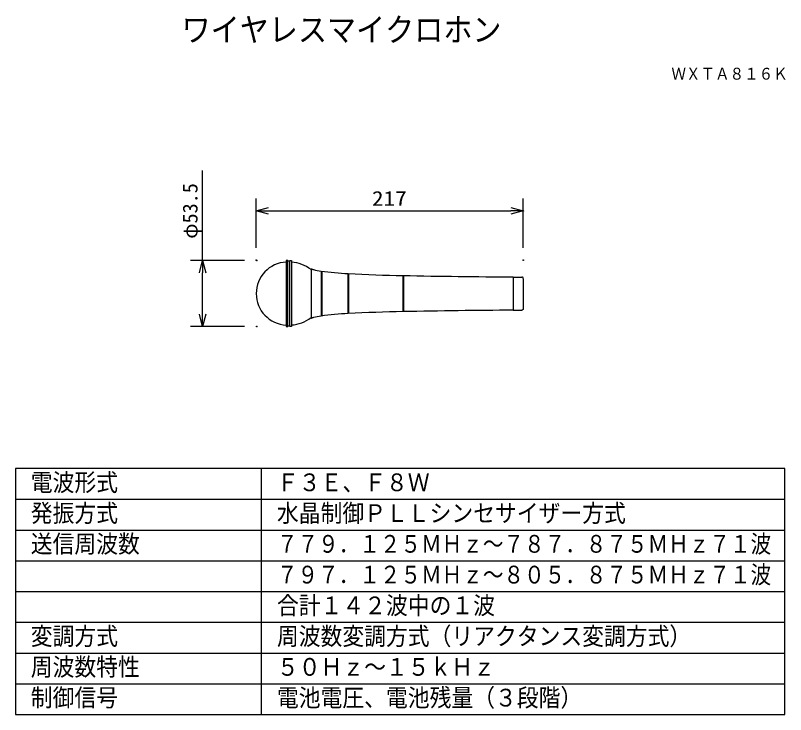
# Model space of a CAD drawing. Units: millimetres, scale not verified. Extents: x -63 to 63, y -56 to 57.
import ezdxf
from ezdxf.enums import TextEntityAlignment as Align

# ---------------------------------------------------------------- set-up
doc = ezdxf.new("R2010")
doc.units = ezdxf.units.MM
doc.header["$LTSCALE"] = 0.189787
doc.header["$PDMODE"] = 32
doc.header["$PDSIZE"] = 0.0949
for name, color, linetype in [('0-0_MOJI1', 2, 'Continuous'), ('0-1_TOUROKU', 1, 'Continuous'), ('0-2_GAIKEI', 7, 'Continuous'), ('0-3_WAKU', 1, 'Continuous'), ('0-4_DEFPOINTS', 7, 'Continuous')]:
    doc.layers.add(name, color=color, linetype=linetype)
doc.styles.add('ＭＳ ゴシック', font='')
doc.styles.get('ＭＳ ゴシック').set_extended_font_data('MS Gothic')

# ---------------------------------------------------------------- blocks, each defined once
blk = doc.blocks.new('_OPEN30')
at = {"layer": '0-3_WAKU', "color": 7}
blk.add_line((0, 0), (-1, 0), dxfattribs=at)
blk.add_lwpolyline([(-1, 0.26795), (0, 0), (-1, -0.26795)], dxfattribs=at)

msp = doc.modelspace()

# ---------------------------------------------------------------- linework, layer by layer
at = {"layer": '0-2_GAIKEI', "color": 3}
for p, q in [((-23.372, 19.5027), (-23.372, 27.5027)), ((20.0281, 19.5027), (20.0281, 27.5027)), ((-21.372, 25.5027), (18.0281, 25.5027))]:
    msp.add_line(p, q, dxfattribs=at)
at = {"layer": '0-2_GAIKEI', "color": 1}
for p, q in [((-18.5058, 17.4196), (-18.5058, 6.7196)), ((-18.253, 6.7196), (-18.2518, 17.4196)), ((-17.9095, 6.7196), (-17.9095, 17.4196)), ((-17.6564, 17.4196), (-17.6564, 6.7196)), ((-12.8116, 15.7245), (-12.8116, 8.4147)), ((-12.721, 15.7115), (-12.721, 8.4278)), ((-8.4646, 15.3139), (-8.4646, 8.826)), ((-8.3739, 15.309), (-8.3739, 8.8295)), ((0.4689, 15.0049), (0.4689, 9.1236)), ((0.5597, 15.0049), (0.5597, 9.1255)), ((18.4062, 14.7807), (18.4062, 9.3585))]:
    msp.add_line(p, q, dxfattribs=at)
at = {"layer": '0-2_GAIKEI'}
for p, q in [((-18.2518, 17.4196), (-18.5058, 17.4196)), ((-18.253, 17.3293), (-18.2518, 17.4196)), ((-17.9095, 17.3293), (-18.253, 17.3293)), ((-17.9095, 17.4196), (-17.6564, 17.4196)), ((-14.4669, 15.9556), (-14.4669, 8.1837)), ((18.4074, 14.7614), (19.7816, 14.7614)), ((19.782, 14.7614), (19.7816, 14.7614)), ((20.0281, 14.4592), (20.0281, 9.6445)), ((18.4074, 9.3779), (19.7816, 9.3779)), ((18.4074, 9.3779), (19.7816, 9.3779)), ((19.782, 9.3779), (19.7816, 9.3779)), ((-18.5058, 6.7196), (-18.253, 6.7196)), ((-18.253, 6.8099), (-17.9095, 6.8099)), ((-17.6564, 6.7196), (-17.9095, 6.7196))]:
    msp.add_line(p, q, dxfattribs=at)
for points in [[(20.0281, 14.4947), (20.0276, 14.5135), (20.0263, 14.5314), (20.0242, 14.5484), (20.0212, 14.5645), (20.0175, 14.5798), (20.0131, 14.5943), (20.0081, 14.608), (20.0025, 14.621), (19.9963, 14.6332), (19.9896, 14.6446), (19.9824, 14.6554), (19.9749, 14.6655), (19.9669, 14.6749), (19.9586, 14.6837), (19.9501, 14.6918), (19.9413, 14.6994), (19.9324, 14.7064), (19.9233, 14.7129), (19.9141, 14.7188), (19.9048, 14.7243), (19.8956, 14.7292), (19.8864, 14.7337), (19.8773, 14.7378), (19.8684, 14.7414), (19.8596, 14.7447), (19.851, 14.7475), (19.8428, 14.7501), (19.8348, 14.7523), (19.8273, 14.7542), (19.8201, 14.7558), (19.8134, 14.7572), (19.8072, 14.7583), (19.8016, 14.7592), (19.7966, 14.7599), (19.7922, 14.7604), (19.7885, 14.7608), (19.7855, 14.7611), (19.7834, 14.7613), (19.782, 14.7614)], [(20.0281, 9.6445), (20.0276, 9.6257), (20.0263, 9.6079), (20.0242, 9.5909), (20.0212, 9.5747), (20.0175, 9.5594), (20.0131, 9.5449), (20.0081, 9.5312), (20.0025, 9.5183), (19.9963, 9.5061), (19.9896, 9.4946), (19.9824, 9.4838), (19.9749, 9.4738), (19.9669, 9.4643), (19.9586, 9.4556), (19.9501, 9.4474), (19.9413, 9.4398), (19.9324, 9.4328), (19.9233, 9.4263), (19.9141, 9.4204), (19.9048, 9.415), (19.8956, 9.41), (19.8864, 9.4055), (19.8773, 9.4015), (19.8684, 9.3978), (19.8596, 9.3946), (19.851, 9.3917), (19.8428, 9.3892), (19.8348, 9.387), (19.8273, 9.3851), (19.8201, 9.3834), (19.8134, 9.3821), (19.8072, 9.381), (19.8016, 9.3801), (19.7966, 9.3793), (19.7922, 9.3788), (19.7885, 9.3784), (19.7855, 9.3781), (19.7834, 9.378), (19.782, 9.3779)]]:
    msp.add_lwpolyline(points, dxfattribs=at)
for centre, radius, start, end in [((-18.2445, 12.0697), 5.1274, 92.92086, 267.07914), ((-17.9176, 11.6797), 5.4946, 51.09652, 87.27579), ((-14.3893, 15.9944), 0.0867, 158.9149, 206.56505), ((-14.423, 15.9937), 0.057, 93.83564, 146.03828), ((-14.4009, 15.7604), 0.2913, 69.90845, 95.08859), ((-13.4907, 18.2057), 2.3178, 249.54145, 255.69662), ((-11.1891, 27.8181), 12.2018, 256.37546, 262.27944), ((-5.9245, 65.4621), 50.212, 262.09721, 267.1463), ((5.2472, 282.9745), 268.0111, 267.07599, 268.9879), ((24.6763, 1227.7907), 1213.0262, 268.85861, 269.70384), ((-5.9245, -41.3228), 50.212, 92.8537, 97.90279), ((5.2472, -258.8352), 268.0111, 91.0121, 92.92401), ((24.6763, -1203.6515), 1213.0262, 90.29616, 91.14139), ((-17.9176, 12.4596), 5.4946, 272.72421, 308.90348), ((-14.3893, 8.1449), 0.0867, 153.43495, 201.0851), ((-14.423, 8.1455), 0.057, 213.96172, 266.16436), ((-14.4009, 8.3788), 0.2913, 264.91141, 290.09155), ((-13.4907, 5.9336), 2.3178, 104.30338, 110.45855), ((-11.1891, -3.6789), 12.2018, 97.72056, 103.62454)]:
    msp.add_arc(centre, radius, start, end, dxfattribs=at)
at = {"layer": '0-3_WAKU', "color": 3}
for p, q in [((-32.0751, 17.4196), (-32.0751, 32.0863)), ((-25.2814, 17.4196), (-34.0751, 17.4196)), ((-32.0751, 8.7196), (-32.0751, 15.4196)), ((-25.2814, 6.7196), (-34.0751, 6.7196))]:
    msp.add_line(p, q, dxfattribs=at)
at = {"layer": '0-3_WAKU', "color": 4}
for p, q in [((62.5001, -16.3667), (-62.5001, -16.3667)), ((-62.5001, -16.3667), (-62.5001, -56.3667)), ((-22.5, -56.3667), (-22.5, -16.3667)), ((62.5001, -56.3667), (62.5001, -16.3667)), ((-62.5001, -56.3667), (62.5001, -56.3667))]:
    msp.add_line(p, q, dxfattribs=at)
at = {"layer": '0-3_WAKU'}
for p, q in [((-62.5001, -21.3667), (62.5001, -21.3667)), ((-62.5001, -26.3667), (62.5001, -26.3667)), ((-62.5001, -31.3667), (62.5001, -31.3667)), ((-62.5001, -36.3667), (62.5001, -36.3667)), ((-62.5001, -41.3667), (62.5001, -41.3667)), ((-62.5001, -46.3667), (62.5001, -46.3667)), ((-62.5001, -51.3667), (62.5001, -51.3667))]:
    msp.add_line(p, q, dxfattribs=at)
at = {"layer": '0-3_WAKU', "color": 7}
for p in [(20.0281, 25.5027), (-23.372, 17.5027), (20.0281, 17.5027)]:
    msp.add_point(p, dxfattribs=at)
at = {"layer": '0-4_DEFPOINTS'}
for p in [(-32.0751, 17.4196), (-23.2814, 17.4196), (-23.2814, 6.7196)]:
    msp.add_point(p, dxfattribs=at)

# ---------------------------------------------------------------- block references
at = {"layer": '0-2_GAIKEI', "xscale": 2, "yscale": 2, "rotation": 180}
msp.add_blockref('_OPEN30', (-23.372, 25.5027), dxfattribs=at)
at = {"layer": '0-2_GAIKEI', "xscale": 2, "yscale": 2}
msp.add_blockref('_OPEN30', (20.0281, 25.5027), dxfattribs=at)
at = {"layer": '0-3_WAKU', "xscale": 2, "yscale": 2}
for p, rotation in [((-32.0751, 17.4196), 90), ((-32.0751, 6.7196), 270)]:
    msp.add_blockref('_OPEN30', p, dxfattribs=dict(at, rotation=rotation))

# ---------------------------------------------------------------- texts
at = {"layer": '0-0_MOJI1', "style": 'ＭＳ ゴシック'}
for s, height, width, p in [('ワイヤレスマイクロホン', 3.849, 0.9, (-35.5, 51.8932)), ('電波形式', 2.886, 0.9, (-60.0001, -20.9218)), ('Ｆ３Ｅ、Ｆ８Ｗ', 2.886, 0.9, (-20, -20.9218)), ('発振方式', 2.886, 0.9, (-60.0001, -25.9218)), ('水晶制御ＰＬＬシンセサイザー方式', 2.886, 0.9, (-20, -25.9218)), ('送信周波数', 2.886, 0.9, (-60.0001, -30.9218)), ('７７９．１２５ＭＨｚ～７８７．８７５ＭＨｚ７１波', 2.886, 0.85, (-20, -30.9218)), ('７９７．１２５ＭＨｚ～８０５．８７５ＭＨｚ７１波', 2.886, 0.85, (-20, -35.9218)), ('合計１４２波中の１波', 2.886, 0.9, (-20, -40.9218)), ('変調方式', 2.886, 0.9, (-60.0001, -45.9218)), ('周波数変調方式（リアクタンス変調方式）', 2.886, 0.9, (-20, -45.9218)), ('周波数特性', 2.886, 0.9, (-60.0001, -50.9219)), ('５０Ｈｚ～１５ｋＨｚ', 2.886, 0.9, (-20, -50.9219)), ('制御信号', 2.886, 0.9, (-60.0001, -55.9219)), ('電池電圧、電池残量（３段階）', 2.886, 0.9, (-20, -55.9219))]:
    msp.add_text(s, height=height, dxfattribs=dict(at, width=width)).set_placement(p, align=Align.BOTTOM_LEFT)
at = {"layer": '0-1_TOUROKU', "style": 'ＭＳ ゴシック', "width": 0.9}
msp.add_text('ＷＸＴＡ８１６Ｋ', height=1.924, dxfattribs=at).set_placement((44.1, 46.2633), align=Align.BOTTOM_LEFT)
at = {"layer": '0-2_GAIKEI', "color": 3, "style": 'ＭＳ ゴシック', "width": 1.15}
msp.add_text('217', height=2.406, dxfattribs=at).set_placement((-4.5591, 25.6123), align=Align.BOTTOM_LEFT)
at = {"layer": '0-3_WAKU', "color": 3, "style": 'ＭＳ ゴシック'}
msp.add_text('φ53.5', height=2.406, rotation=90, dxfattribs=at).set_placement((-32.1847, 20.9793), align=Align.BOTTOM_LEFT)

doc.saveas('drawing.dxf')
